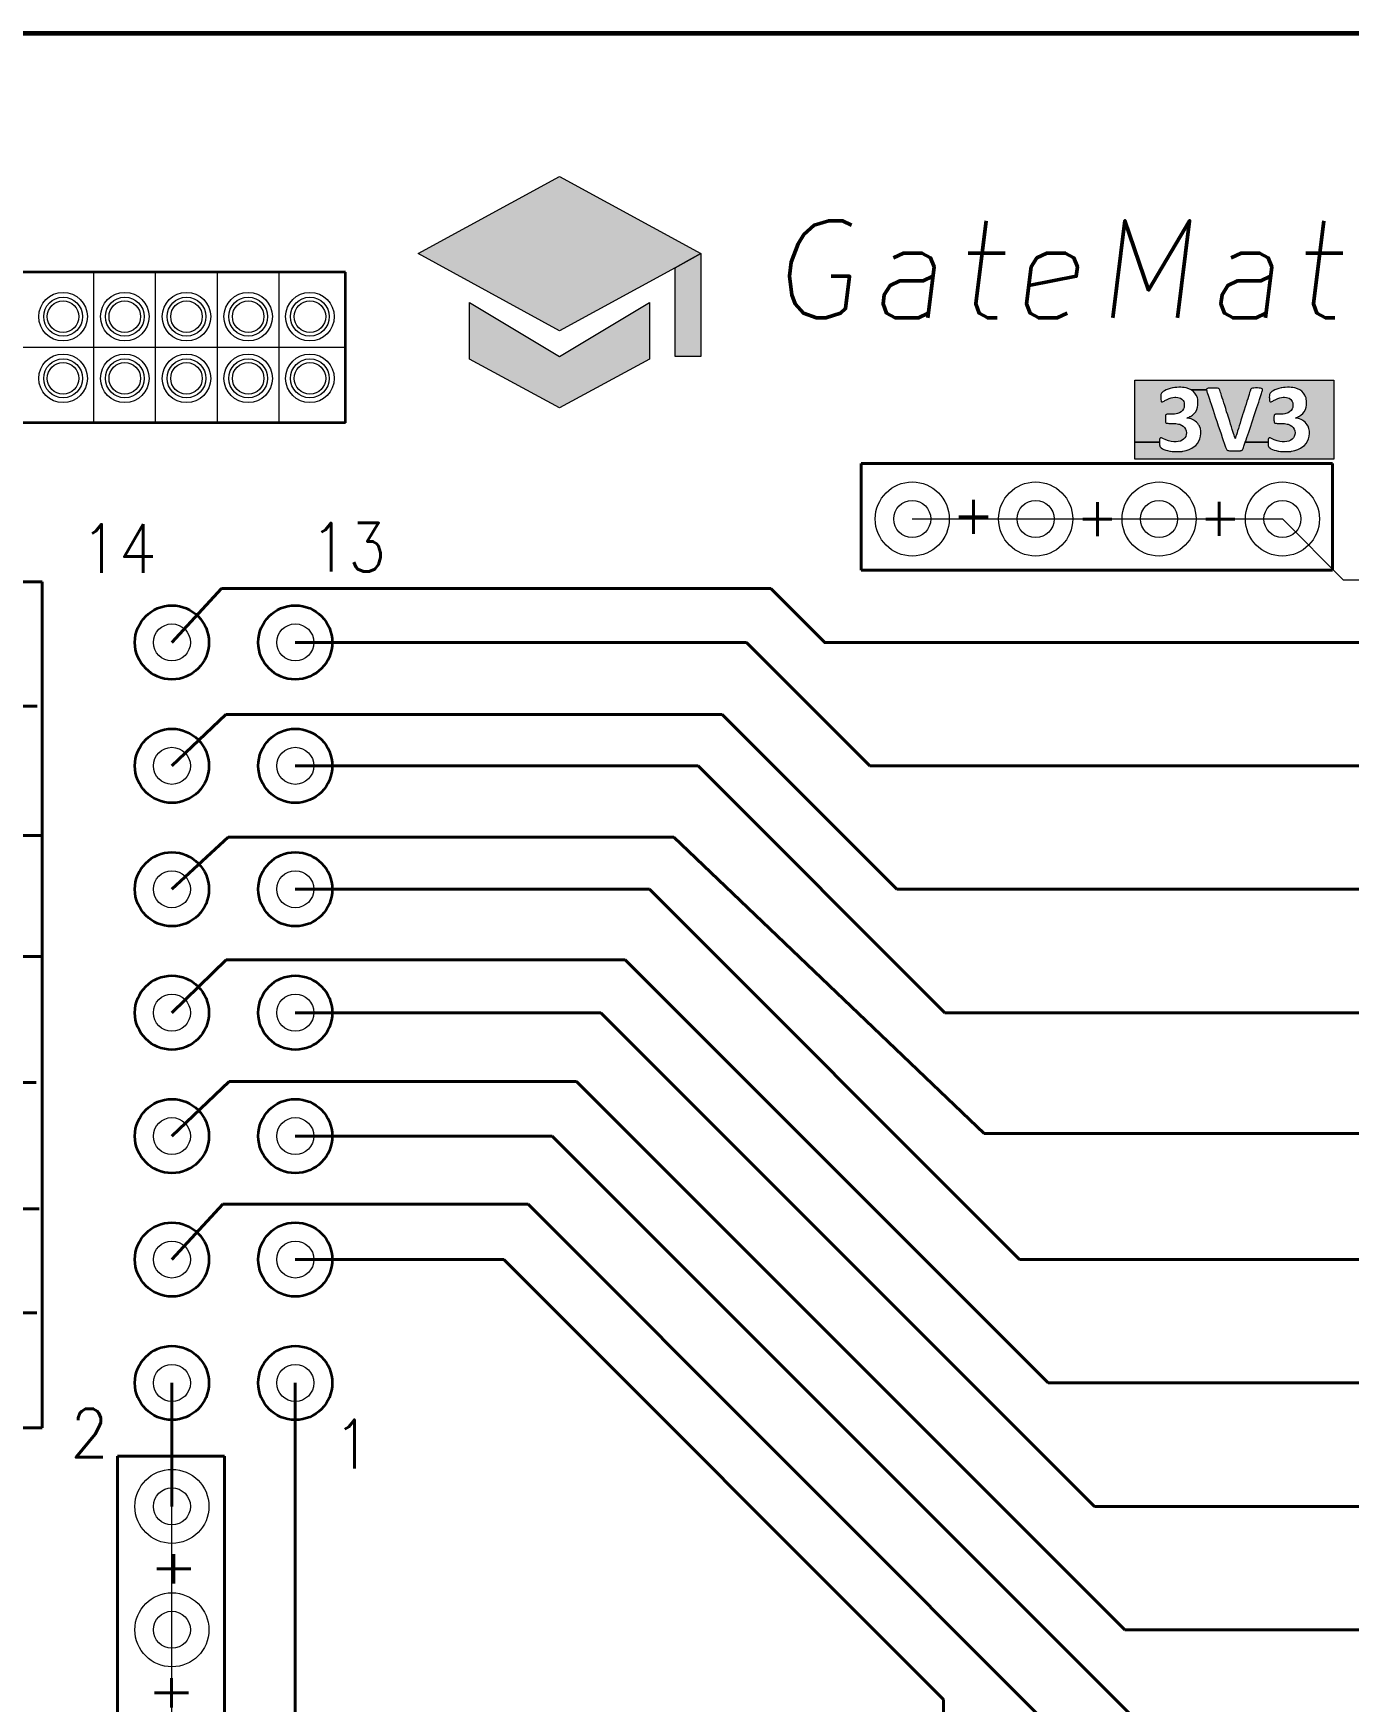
# Model space of a CAD drawing. Header units: millimetres. Extents: x 0 to 100, y -70 to 0.
# Drawn here: x 41.82 to 68.89, y -34.33 to 0 of the extents above; entities that cross this region are included whole.
import ezdxf

# ---------------------------------------------------------------- set-up
doc = ezdxf.new("R2010")
doc.units = ezdxf.units.MM
for name, color, linetype, lineweight, true_color in [('application board F.Cu', 8, 'Continuous', 18, 0x777779), ('application board F.Silkscreen', 18, 'Continuous', 40, 0x000000), ('application board pcb edge', 18, 'Continuous', 60, 0x000000), ('GPIO connector frame', 18, 'Continuous', 35, 0x000000), ('GPIO connector holes', 18, 'Continuous', 5, 0x000000)]:
    doc.layers.add(name, color=color, linetype=linetype, lineweight=lineweight, true_color=true_color)
doc.styles.add('textstyle3', font='')
doc.styles.get('textstyle3').set_extended_font_data('Standard')

msp = doc.modelspace()

# ---------------------------------------------------------------- hatches: boundary and pattern name
at = {"layer": 'application board F.Silkscreen', "lineweight": 0, "transparency": 33554687}
for points in [[(55.560416, -4.533334), (55.295833, -4.677652), (55.03125, -4.82197), (52.65, -6.120834), (49.739583, -4.533334), (52.65, -2.945834)], [(55.560416, -6.65), (55.03125, -6.65), (55.03125, -4.82197), (55.560416, -4.533334)], [(54.502083, -6.702917), (52.65, -7.708334), (50.797917, -6.702917), (50.797917, -5.538751), (52.65, -6.65), (54.502083, -5.538751)], [(68.590373, -7.140269), (68.590373, -8.764467), (64.489628, -8.764467), (64.489628, -8.411689), (64.998669, -8.411689), (64.999066, -8.443929), (65.000464, -8.468418), (65.003179, -8.486852), (65.007524, -8.500926), (65.013814, -8.512335), (65.018442, -8.518358), (65.034771, -8.532691), (65.059161, -8.547192), (65.090229, -8.561321), (65.126593, -8.574537), (65.166869, -8.586297), (65.209675, -8.596061), (65.223595, -8.59866), (65.257852, -8.603229), (65.298435, -8.606279), (65.342452, -8.607784), (65.387014, -8.607719), (65.429229, -8.606058), (65.466207, -8.602775), (65.479299, -8.600936), (65.547921, -8.586223), (65.610594, -8.565188), (65.666846, -8.538048), (65.716204, -8.505018), (65.746012, -8.47889), (65.781717, -8.437732), (65.810436, -8.3918), (65.831945, -8.342318), (65.846018, -8.290507), (65.852431, -8.237591), (65.850958, -8.184794), (65.841375, -8.133337), (65.823456, -8.084443), (65.819917, -8.077173), (65.805699, -8.054453), (65.785532, -8.029434), (65.761715, -8.004472), (65.736547, -7.981922), (65.712328, -7.96414), (65.705691, -7.960144), (65.678855, -7.946883), (65.648114, -7.934725), (65.617267, -7.925002), (65.590112, -7.919049), (65.587637, -7.918698), (65.572048, -7.915752), (65.56548, -7.912401), (65.568083, -7.908892), (65.579751, -7.905523), (65.590859, -7.902091), (65.607484, -7.895535), (65.626707, -7.887038), (65.63454, -7.883326), (65.676812, -7.857716), (65.713539, -7.824846), (65.744072, -7.785565), (65.767764, -7.740719), (65.783964, -7.691156), (65.784953, -7.686849), (65.789119, -7.659896), (65.791224, -7.627824), (65.791357, -7.593315), (65.789611, -7.559053), (65.786078, -7.527723), (65.780848, -7.502006), (65.77838, -7.49411), (65.756497, -7.445065), (65.728296, -7.402701), (65.693567, -7.366859), (65.652102, -7.337379), (65.651316, -7.337001), (65.968564, -7.337001), (65.970754, -7.353198), (65.973905, -7.366455), (65.976272, -7.374246), (65.981474, -7.390454), (65.989325, -7.414517), (65.999638, -7.445878), (66.012229, -7.483975), (66.02691, -7.528249), (66.043496, -7.57814), (66.0618, -7.63309), (66.081637, -7.692537), (66.10282, -7.755922), (66.125163, -7.822686), (66.14848, -7.892269), (66.172585, -7.96411), (66.177197, -7.977846), (66.209843, -8.074909), (66.239736, -8.163478), (66.26686, -8.243504), (66.291198, -8.314938), (66.312731, -8.377731), (66.331444, -8.431833), (66.34732, -8.477195), (66.360341, -8.513768), (66.37049, -8.541504), (66.37775, -8.560352), (66.382104, -8.570265), (66.383057, -8.571746), (66.391712, -8.578292), (66.403774, -8.583455), (66.420219, -8.58735), (66.442022, -8.590093), (66.470156, -8.591797), (66.505597, -8.592578), (66.54932, -8.592551), (66.558941, -8.59246), (66.596195, -8.591957), (66.625225, -8.591272), (66.647277, -8.590317), (66.663597, -8.589007), (66.675432, -8.587257), (66.684028, -8.584979), (66.687609, -8.583567), (66.70082, -8.575713), (66.710864, -8.56636), (66.711964, -8.564797), (66.714594, -8.558536), (66.719981, -8.543927), (66.727908, -8.521614), (66.738161, -8.492241), (66.750523, -8.456452), (66.764779, -8.41489), (66.765871, -8.411689), (67.233718, -8.411689), (67.234114, -8.443929), (67.235512, -8.468418), (67.238227, -8.486852), (67.242572, -8.500926), (67.248862, -8.512335), (67.253491, -8.518358), (67.26982, -8.532691), (67.29421, -8.547192), (67.325278, -8.561321), (67.361641, -8.574537), (67.401917, -8.586297), (67.444723, -8.596061), (67.458643, -8.59866), (67.4929, -8.603229), (67.533483, -8.606279), (67.5775, -8.607784), (67.622062, -8.607719), (67.664277, -8.606058), (67.701255, -8.602775), (67.714348, -8.600936), (67.78297, -8.586223), (67.845643, -8.565188), (67.901895, -8.538048), (67.951253, -8.505018), (67.981061, -8.47889), (68.016765, -8.437732), (68.045485, -8.3918), (68.066993, -8.342318), (68.081067, -8.290507), (68.087479, -8.237591), (68.086006, -8.184794), (68.076423, -8.133337), (68.058504, -8.084443), (68.054966, -8.077173), (68.040748, -8.054453), (68.02058, -8.029434), (67.996763, -8.004472), (67.971596, -7.981922), (67.947376, -7.96414), (67.940739, -7.960144), (67.913903, -7.946883), (67.883163, -7.934725), (67.852316, -7.925002), (67.82516, -7.919049), (67.822686, -7.918698), (67.807096, -7.915752), (67.800529, -7.912401), (67.803132, -7.908892), (67.8148, -7.905523), (67.825908, -7.902091), (67.842533, -7.895535), (67.861756, -7.887038), (67.869588, -7.883326), (67.91186, -7.857716), (67.948587, -7.824846), (67.979121, -7.785565), (68.002812, -7.740719), (68.019012, -7.691156), (68.020002, -7.686849), (68.024168, -7.659896), (68.026272, -7.627824), (68.026406, -7.593315), (68.02466, -7.559053), (68.021126, -7.527723), (68.015897, -7.502006), (68.013429, -7.49411), (67.991545, -7.445065), (67.963344, -7.402701), (67.928616, -7.366859), (67.887151, -7.337379), (67.838739, -7.314102), (67.78317, -7.296868), (67.743538, -7.288901), (67.711357, -7.285226), (67.673046, -7.283402), (67.631434, -7.283349), (67.589352, -7.284986), (67.549627, -7.288233), (67.515089, -7.293009), (67.501261, -7.295803), (67.456745, -7.307632), (67.413607, -7.322034), (67.373498, -7.338281), (67.338074, -7.355648), (67.308986, -7.373407), (67.290208, -7.388529), (67.277881, -7.402156), (67.269173, -7.416766), (67.263622, -7.434181), (67.260769, -7.456221), (67.260154, -7.484708), (67.26066, -7.505454), (67.262558, -7.536512), (67.265957, -7.559103), (67.271189, -7.574157), (67.278583, -7.582605), (67.288472, -7.585378), (67.289058, -7.585384), (67.297122, -7.583149), (67.31126, -7.577088), (67.329378, -7.568165), (67.346641, -7.558883), (67.393542, -7.534098), (67.435302, -7.515295), (67.473651, -7.501937), (67.510319, -7.493488), (67.547035, -7.48941), (67.57229, -7.488854), (67.610781, -7.491092), (67.642451, -7.49747), (67.66929, -7.508652), (67.693286, -7.525305), (67.700577, -7.531794), (67.719981, -7.55291), (67.733248, -7.575182), (67.741225, -7.600845), (67.74476, -7.632136), (67.745127, -7.649414), (67.744889, -7.671984), (67.743768, -7.688188), (67.741154, -7.701127), (67.736436, -7.713902), (67.729563, -7.728481), (67.70768, -7.762453), (67.678558, -7.790405), (67.646177, -7.810277), (67.625056, -7.819284), (67.602232, -7.826109), (67.576115, -7.830986), (67.545115, -7.834148), (67.507643, -7.83583), (67.469562, -7.836271), (67.438989, -7.836344), (67.416401, -7.83661), (67.40031, -7.837242), (67.38923, -7.83841), (67.381674, -7.840288), (67.376156, -7.843047), (67.371188, -7.846859), (67.370121, -7.84777), (67.36477, -7.852656), (67.361049, -7.857694), (67.358609, -7.864645), (67.357103, -7.875273), (67.356182, -7.891341), (67.355498, -7.914609), (67.355297, -7.92284), (67.355135, -7.957363), (67.356688, -7.983503), (67.360187, -8.002228), (67.36586, -8.014507), (67.373937, -8.021309), (67.379015, -8.022973), (67.386925, -8.023761), (67.402709, -8.024652), (67.424775, -8.025579), (67.451529, -8.02648), (67.481376, -8.027287), (67.489422, -8.027473), (67.53353, -8.02888), (67.569908, -8.031127), (67.600279, -8.034511), (67.626367, -8.039325), (67.649898, -8.045864), (67.672594, -8.054422), (67.688124, -8.061399), (67.722197, -8.082483), (67.749863, -8.109891), (67.770561, -8.142497), (67.783731, -8.179176), (67.788813, -8.218803), (67.78574, -8.257599), (67.774786, -8.294541), (67.756453, -8.32632), (67.731364, -8.352842), (67.700141, -8.37401), (67.663408, -8.389729), (67.621785, -8.399903), (67.575897, -8.404436), (67.526364, -8.403234), (67.473811, -8.396201), (67.418859, -8.383241), (67.36213, -8.364258), (67.304248, -8.339158), (67.292425, -8.333313), (67.275748, -8.325939), (67.262193, -8.321882), (67.255231, -8.321654), (67.246686, -8.327481), (67.240475, -8.339335), (67.236388, -8.358092), (67.234217, -8.384627), (67.233718, -8.411689), (66.765871, -8.411689), (66.780713, -8.368201), (66.79811, -8.317027), (66.816752, -8.262013), (66.836426, -8.203803), (66.856915, -8.14304), (66.878004, -8.08037), (66.899476, -8.016435), (66.921116, -7.951879), (66.942709, -7.887348), (66.964038, -7.823484), (66.984888, -7.760931), (67.005044, -7.700334), (67.024288, -7.642337), (67.042407, -7.587583), (67.059184, -7.536717), (67.074403, -7.490383), (67.08785, -7.449224), (67.099307, -7.413884), (67.108559, -7.385008), (67.115391, -7.363239), (67.119586, -7.349222), (67.120919, -7.343885), (67.121707, -7.329142), (67.119046, -7.319857), (67.114041, -7.314063), (67.100779, -7.307014), (67.07918, -7.301788), (67.050226, -7.298501), (67.014896, -7.297266), (66.977218, -7.298058), (66.942165, -7.300336), (66.915574, -7.303827), (66.896488, -7.308776), (66.88395, -7.315423), (66.877317, -7.323359), (66.875351, -7.32896), (66.870766, -7.343017), (66.863747, -7.36494), (66.854478, -7.39414), (66.843145, -7.430028), (66.829934, -7.472013), (66.815029, -7.519506), (66.798615, -7.571918), (66.780878, -7.628659), (66.762004, -7.68914), (66.742176, -7.75277), (66.721581, -7.81896), (66.717646, -7.831618), (66.696961, -7.898106), (66.677027, -7.962064), (66.658028, -8.02291), (66.640146, -8.080063), (66.623566, -8.132941), (66.608469, -8.180962), (66.59504, -8.223545), (66.583461, -8.260107), (66.573916, -8.290068), (66.566588, -8.312844), (66.56166, -8.327856), (66.559315, -8.334519), (66.559172, -8.3348), (66.557354, -8.33087), (66.552897, -8.318479), (66.545987, -8.298203), (66.536811, -8.270621), (66.525557, -8.236309), (66.512411, -8.195845), (66.49756, -8.149806), (66.48119, -8.09877), (66.463489, -8.043313), (66.444644, -7.984014), (66.42484, -7.92145), (66.404266, -7.856198), (66.402883, -7.851802), (66.382077, -7.785712), (66.361933, -7.721801), (66.34265, -7.660694), (66.324425, -7.603015), (66.307456, -7.549387), (66.291941, -7.500435), (66.278078, -7.456781), (66.266065, -7.419051), (66.2561, -7.387868), (66.24838, -7.363856), (66.243105, -7.347638), (66.240485, -7.339879), (66.235454, -7.327531), (66.229736, -7.317967), (66.222127, -7.310835), (66.211419, -7.30578), (66.196408, -7.302448), (66.175885, -7.300485), (66.148647, -7.299538), (66.113485, -7.299253), (66.101988, -7.299243), (66.061188, -7.299579), (66.029016, -7.300876), (66.004643, -7.303569), (65.987239, -7.308094), (65.975977, -7.314884), (65.970028, -7.324375), (65.968564, -7.337001), (65.651316, -7.337001), (65.60369, -7.314102), (65.548122, -7.296868), (65.50849, -7.288901), (65.476308, -7.285226), (65.437997, -7.283402), (65.396386, -7.283349), (65.354304, -7.284986), (65.314579, -7.288233), (65.28004, -7.293009), (65.266212, -7.295803), (65.221697, -7.307632), (65.178558, -7.322034), (65.13845, -7.338281), (65.103025, -7.355648), (65.073938, -7.373407), (65.05516, -7.388529), (65.042833, -7.402156), (65.034124, -7.416766), (65.028573, -7.434181), (65.025721, -7.456221), (65.025105, -7.484708), (65.025612, -7.505454), (65.027509, -7.536512), (65.030908, -7.559103), (65.03614, -7.574157), (65.043535, -7.582605), (65.053423, -7.585378), (65.05401, -7.585384), (65.062073, -7.583149), (65.076212, -7.577088), (65.09433, -7.568165), (65.111592, -7.558883), (65.158493, -7.534098), (65.200254, -7.515295), (65.238603, -7.501937), (65.275271, -7.493488), (65.311986, -7.48941), (65.337241, -7.488854), (65.375733, -7.491092), (65.407403, -7.49747), (65.434241, -7.508652), (65.458237, -7.525305), (65.465529, -7.531794), (65.484932, -7.55291), (65.498199, -7.575182), (65.506176, -7.600845), (65.509711, -7.632136), (65.510079, -7.649414), (65.509841, -7.671984), (65.50872, -7.688188), (65.506106, -7.701127), (65.501388, -7.713902), (65.494515, -7.728481), (65.472632, -7.762453), (65.443509, -7.790405), (65.411129, -7.810277), (65.390008, -7.819284), (65.367184, -7.826109), (65.341067, -7.830986), (65.310067, -7.834148), (65.272594, -7.83583), (65.234513, -7.836271), (65.203941, -7.836344), (65.181353, -7.83661), (65.165262, -7.837242), (65.154182, -7.83841), (65.146626, -7.840288), (65.141107, -7.843047), (65.13614, -7.846859), (65.135072, -7.84777), (65.129722, -7.852656), (65.126, -7.857694), (65.123561, -7.864645), (65.122054, -7.875273), (65.121133, -7.891341), (65.120449, -7.914609), (65.120249, -7.92284), (65.120087, -7.957363), (65.12164, -7.983503), (65.125138, -8.002228), (65.130811, -8.014507), (65.138888, -8.021309), (65.143967, -8.022973), (65.151876, -8.023761), (65.167661, -8.024652), (65.189727, -8.025579), (65.21648, -8.02648), (65.246328, -8.027287), (65.254374, -8.027473), (65.298482, -8.02888), (65.334859, -8.031127), (65.36523, -8.034511), (65.391319, -8.039325), (65.414849, -8.045864), (65.437546, -8.054422), (65.453075, -8.061399), (65.487149, -8.082483), (65.514815, -8.109891), (65.535512, -8.142497), (65.548682, -8.179176), (65.553765, -8.218803), (65.550691, -8.257599), (65.539737, -8.294541), (65.521404, -8.32632), (65.496315, -8.352842), (65.465093, -8.37401), (65.428359, -8.389729), (65.386737, -8.399903), (65.340848, -8.404436), (65.291316, -8.403234), (65.238762, -8.396201), (65.18381, -8.383241), (65.127082, -8.364258), (65.0692, -8.339158), (65.057376, -8.333313), (65.0407, -8.325939), (65.027144, -8.321882), (65.020182, -8.321654), (65.011638, -8.327481), (65.005427, -8.339335), (65.00134, -8.358092), (64.999168, -8.384627), (64.998669, -8.411689), (64.489628, -8.411689), (64.489628, -7.140269)]]:
    msp.add_hatch(color=256, dxfattribs=at).paths.add_polyline_path(points, flags=0)

# ---------------------------------------------------------------- linework, layer by layer
at = {"layer": 'application board F.Cu', "flags": 128}
for points in [[(59.91, -9.994), (67.53, -9.994)], [(68.786, -11.25), (67.53, -9.994)], [(92.89, -11.25), (68.786, -11.25)], [(44.67, -37.934), (44.67, -30.314)]]:
    msp.add_lwpolyline(points, dxfattribs=at)
at = {"layer": 'application board F.Cu'}
for centre, radius in [((42.43, -5.83), 0.5), ((43.7, -5.83), 0.5), ((44.97, -5.83), 0.5), ((46.24, -5.83), 0.5), ((47.51, -5.83), 0.5), ((42.43, -5.83), 0.325), ((43.7, -5.83), 0.325), ((44.97, -5.83), 0.325), ((46.24, -5.83), 0.325), ((47.51, -5.83), 0.325), ((42.43, -7.1), 0.5), ((42.43, -7.1), 0.325), ((43.7, -7.1), 0.5), ((43.7, -7.1), 0.325), ((44.97, -7.1), 0.5), ((44.97, -7.1), 0.325), ((46.24, -7.1), 0.5), ((46.24, -7.1), 0.325), ((47.51, -7.1), 0.5), ((47.51, -7.1), 0.325), ((59.91, -9.994), 0.762), ((62.45, -9.994), 0.762), ((64.99, -9.994), 0.762), ((67.53, -9.994), 0.762), ((59.91, -9.994), 0.381), ((62.45, -9.994), 0.381), ((64.99, -9.994), 0.381), ((67.53, -9.994), 0.381), ((44.67, -30.314), 0.762), ((44.67, -30.314), 0.381), ((44.67, -32.854), 0.762), ((44.67, -32.854), 0.381)]:
    msp.add_circle(centre, radius, dxfattribs=at)
at = {"layer": 'application board F.Cu', "color": 18, "lineweight": 35, "true_color": 0x000000}
for centre in [(44.67, -12.534), (47.21, -12.534), (44.67, -15.074), (47.21, -15.074), (44.67, -17.614), (47.21, -17.614), (44.67, -20.154), (47.21, -20.154), (44.67, -22.694), (47.21, -22.694), (44.67, -25.234), (47.21, -25.234), (44.67, -27.774), (47.21, -27.774)]:
    msp.add_circle(centre, 0.762, dxfattribs=at)
at = {"layer": 'application board F.Cu', "color": 18, "true_color": 0x000000}
for centre in [(44.67, -12.534), (47.21, -12.534), (44.67, -15.074), (47.21, -15.074), (44.67, -17.614), (47.21, -17.614), (44.67, -20.154), (47.21, -20.154), (44.67, -22.694), (47.21, -22.694), (44.67, -25.234), (47.21, -25.234), (44.67, -27.774), (47.21, -27.774)]:
    msp.add_circle(centre, 0.381, dxfattribs=at)
at = {"layer": 'application board F.Silkscreen'}
for p, q in [((35.45, -11.29), (42, -11.29)), ((42, -11.29), (42, -28.7)), ((44.67, -12.534), (45.690847, -11.427023)), ((45.690847, -11.427023), (57, -11.427023)), ((57, -11.427023), (58.106977, -12.534)), ((47.21, -12.534), (56.5, -12.534)), ((56.5, -12.534), (59.04, -15.074)), ((90.39, -12.534), (58.1, -12.534)), ((35.447598, -13.846052), (41.897598, -13.846052)), ((44.67, -15.074), (45.78278, -14.020763)), ((45.78278, -14.020763), (56, -14.020763)), ((56, -14.020763), (59.593237, -17.614)), ((47.21, -15.074), (55.5, -15.074)), ((55.5, -15.074), (60.58, -20.154)), ((90.39, -15.074), (59.04, -15.074)), ((35.56, -16.51), (42.0116, -16.51)), ((90.39, -17.614), (59.593237, -17.614)), ((35.523574, -18.998967), (41.975174, -18.998967)), ((90.39, -20.154), (60.58, -20.154)), ((35.56, -21.59), (41.877326, -21.59)), ((44.67, -22.694), (45.84579, -21.566988)), ((45.84579, -21.566988), (53, -21.566988)), ((53, -21.566988), (64.286661, -32.853743)), ((47.21, -22.694), (52.5, -22.694)), ((52.5, -22.694), (65.2, -35.394)), ((35.4838, -24.1935), (41.9354, -24.1935)), ((44.67, -25.234), (45.716671, -24.097719)), ((45.716671, -24.097719), (52, -24.097719)), ((52, -24.097719), (65.836281, -37.934)), ((47.21, -25.234), (51.500112, -25.234)), ((51.500112, -25.234), (60.55, -34.287124)), ((35.434796, -26.328546), (41.886396, -26.328546)), ((44.67, -27.774), (44.67, -30.314)), ((47.21, -27.774), (47.21, -50.604279)), ((42, -28.7), (35.45, -28.7)), ((90.39, -32.854), (64.286661, -32.854)), ((60.550359, -34.287), (60.550359, -42.577608))]:
    msp.add_line(p, q, dxfattribs=at)
at = {"layer": 'application board F.Silkscreen', "color": 5}
for p, q in [((44.67, -17.614), (45.826071, -16.541857)), ((45.826071, -16.541857), (55, -16.541857)), ((55, -16.541857), (61.39, -22.64)), ((47.21, -17.614), (54.5, -17.614)), ((54.5, -17.614), (62.12, -25.234)), ((44.67, -20.154), (45.78643, -19.06496)), ((45.78643, -19.06496), (54, -19.06496)), ((54, -19.06496), (62.707781, -27.772741)), ((47.21, -20.154), (53.5, -20.154)), ((53.5, -20.154), (63.662002, -30.316002)), ((90.39, -22.64), (61.39, -22.64)), ((90.39, -25.234), (62.12, -25.234)), ((90.39, -27.774), (62.706522, -27.774)), ((90.39, -30.314), (63.66, -30.314))]:
    msp.add_line(p, q, dxfattribs=at)
at = {"layer": 'application board F.Silkscreen', "lineweight": 0, "flags": 128}
for points in [[(55.560416, -4.533334), (55.295833, -4.677652), (55.03125, -4.82197), (52.65, -6.120834), (49.739583, -4.533334), (52.65, -2.945834), (55.560416, -4.533334)], [(55.560416, -6.65), (55.03125, -6.65), (55.03125, -4.82197), (55.560416, -4.533334), (55.560416, -6.65)], [(54.502083, -6.702917), (52.65, -7.708334), (50.797917, -6.702917), (50.797917, -5.538751), (52.65, -6.65), (54.502083, -5.538751), (54.502083, -6.702917)], [(68.590373, -7.140269), (68.590373, -8.764467), (64.489628, -8.764467), (64.489628, -8.411689), (64.998669, -8.411689), (64.999066, -8.443929), (65.000464, -8.468418), (65.003179, -8.486852), (65.007524, -8.500926), (65.013814, -8.512335), (65.018442, -8.518358), (65.034771, -8.532691), (65.059161, -8.547192), (65.090229, -8.561321), (65.126593, -8.574537), (65.166869, -8.586297), (65.209675, -8.596061), (65.223595, -8.59866), (65.257852, -8.603229), (65.298435, -8.606279), (65.342452, -8.607784), (65.387014, -8.607719), (65.429229, -8.606058), (65.466207, -8.602775), (65.479299, -8.600936), (65.547921, -8.586223), (65.610594, -8.565188), (65.666846, -8.538048), (65.716204, -8.505018), (65.746012, -8.47889), (65.781717, -8.437732), (65.810436, -8.3918), (65.831945, -8.342318), (65.846018, -8.290507), (65.852431, -8.237591), (65.850958, -8.184794), (65.841375, -8.133337), (65.823456, -8.084443), (65.819917, -8.077173), (65.805699, -8.054453), (65.785532, -8.029434), (65.761715, -8.004472), (65.736547, -7.981922), (65.712328, -7.96414), (65.705691, -7.960144), (65.678855, -7.946883), (65.648114, -7.934725), (65.617267, -7.925002), (65.590112, -7.919049), (65.587637, -7.918698), (65.572048, -7.915752), (65.56548, -7.912401), (65.568083, -7.908892), (65.579751, -7.905523), (65.590859, -7.902091), (65.607484, -7.895535), (65.626707, -7.887038), (65.63454, -7.883326), (65.676812, -7.857716), (65.713539, -7.824846), (65.744072, -7.785565), (65.767764, -7.740719), (65.783964, -7.691156), (65.784953, -7.686849), (65.789119, -7.659896), (65.791224, -7.627824), (65.791357, -7.593315), (65.789611, -7.559053), (65.786078, -7.527723), (65.780848, -7.502006), (65.77838, -7.49411), (65.756497, -7.445065), (65.728296, -7.402701), (65.693567, -7.366859), (65.652102, -7.337379), (65.651316, -7.337001), (65.968564, -7.337001), (65.970754, -7.353198), (65.973905, -7.366455), (65.976272, -7.374246), (65.981474, -7.390454), (65.989325, -7.414517), (65.999638, -7.445878), (66.012229, -7.483975), (66.02691, -7.528249), (66.043496, -7.57814), (66.0618, -7.63309), (66.081637, -7.692537), (66.10282, -7.755922), (66.125163, -7.822686), (66.14848, -7.892269), (66.172585, -7.96411), (66.177197, -7.977846), (66.209843, -8.074909), (66.239736, -8.163478), (66.26686, -8.243504), (66.291198, -8.314938), (66.312731, -8.377731), (66.331444, -8.431833), (66.34732, -8.477195), (66.360341, -8.513768), (66.37049, -8.541504), (66.37775, -8.560352), (66.382104, -8.570265), (66.383057, -8.571746), (66.391712, -8.578292), (66.403774, -8.583455), (66.420219, -8.58735), (66.442022, -8.590093), (66.470156, -8.591797), (66.505597, -8.592578), (66.54932, -8.592551), (66.558941, -8.59246), (66.596195, -8.591957), (66.625225, -8.591272), (66.647277, -8.590317), (66.663597, -8.589007), (66.675432, -8.587257), (66.684028, -8.584979), (66.687609, -8.583567), (66.70082, -8.575713), (66.710864, -8.56636), (66.711964, -8.564797), (66.714594, -8.558536), (66.719981, -8.543927), (66.727908, -8.521614), (66.738161, -8.492241), (66.750523, -8.456452), (66.764779, -8.41489), (66.765871, -8.411689), (67.233718, -8.411689), (67.234114, -8.443929), (67.235512, -8.468418), (67.238227, -8.486852), (67.242572, -8.500926), (67.248862, -8.512335), (67.253491, -8.518358), (67.26982, -8.532691), (67.29421, -8.547192), (67.325278, -8.561321), (67.361641, -8.574537), (67.401917, -8.586297), (67.444723, -8.596061), (67.458643, -8.59866), (67.4929, -8.603229), (67.533483, -8.606279), (67.5775, -8.607784), (67.622062, -8.607719), (67.664277, -8.606058), (67.701255, -8.602775), (67.714348, -8.600936), (67.78297, -8.586223), (67.845643, -8.565188), (67.901895, -8.538048), (67.951253, -8.505018), (67.981061, -8.47889), (68.016765, -8.437732), (68.045485, -8.3918), (68.066993, -8.342318), (68.081067, -8.290507), (68.087479, -8.237591), (68.086006, -8.184794), (68.076423, -8.133337), (68.058504, -8.084443), (68.054966, -8.077173), (68.040748, -8.054453), (68.02058, -8.029434), (67.996763, -8.004472), (67.971596, -7.981922), (67.947376, -7.96414), (67.940739, -7.960144), (67.913903, -7.946883), (67.883163, -7.934725), (67.852316, -7.925002), (67.82516, -7.919049), (67.822686, -7.918698), (67.807096, -7.915752), (67.800529, -7.912401), (67.803132, -7.908892), (67.8148, -7.905523), (67.825908, -7.902091), (67.842533, -7.895535), (67.861756, -7.887038), (67.869588, -7.883326), (67.91186, -7.857716), (67.948587, -7.824846), (67.979121, -7.785565), (68.002812, -7.740719), (68.019012, -7.691156), (68.020002, -7.686849), (68.024168, -7.659896), (68.026272, -7.627824), (68.026406, -7.593315), (68.02466, -7.559053), (68.021126, -7.527723), (68.015897, -7.502006), (68.013429, -7.49411), (67.991545, -7.445065), (67.963344, -7.402701), (67.928616, -7.366859), (67.887151, -7.337379), (67.838739, -7.314102), (67.78317, -7.296868), (67.743538, -7.288901), (67.711357, -7.285226), (67.673046, -7.283402), (67.631434, -7.283349), (67.589352, -7.284986), (67.549627, -7.288233), (67.515089, -7.293009), (67.501261, -7.295803), (67.456745, -7.307632), (67.413607, -7.322034), (67.373498, -7.338281), (67.338074, -7.355648), (67.308986, -7.373407), (67.290208, -7.388529), (67.277881, -7.402156), (67.269173, -7.416766), (67.263622, -7.434181), (67.260769, -7.456221), (67.260154, -7.484708), (67.26066, -7.505454), (67.262558, -7.536512), (67.265957, -7.559103), (67.271189, -7.574157), (67.278583, -7.582605), (67.288472, -7.585378), (67.289058, -7.585384), (67.297122, -7.583149), (67.31126, -7.577088), (67.329378, -7.568165), (67.346641, -7.558883), (67.393542, -7.534098), (67.435302, -7.515295), (67.473651, -7.501937), (67.510319, -7.493488), (67.547035, -7.48941), (67.57229, -7.488854), (67.610781, -7.491092), (67.642451, -7.49747), (67.66929, -7.508652), (67.693286, -7.525305), (67.700577, -7.531794), (67.719981, -7.55291), (67.733248, -7.575182), (67.741225, -7.600845), (67.74476, -7.632136), (67.745127, -7.649414), (67.744889, -7.671984), (67.743768, -7.688188), (67.741154, -7.701127), (67.736436, -7.713902), (67.729563, -7.728481), (67.70768, -7.762453), (67.678558, -7.790405), (67.646177, -7.810277), (67.625056, -7.819284), (67.602232, -7.826109), (67.576115, -7.830986), (67.545115, -7.834148), (67.507643, -7.83583), (67.469562, -7.836271), (67.438989, -7.836344), (67.416401, -7.83661), (67.40031, -7.837242), (67.38923, -7.83841), (67.381674, -7.840288), (67.376156, -7.843047), (67.371188, -7.846859), (67.370121, -7.84777), (67.36477, -7.852656), (67.361049, -7.857694), (67.358609, -7.864645), (67.357103, -7.875273), (67.356182, -7.891341), (67.355498, -7.914609), (67.355297, -7.92284), (67.355135, -7.957363), (67.356688, -7.983503), (67.360187, -8.002228), (67.36586, -8.014507), (67.373937, -8.021309), (67.379015, -8.022973), (67.386925, -8.023761), (67.402709, -8.024652), (67.424775, -8.025579), (67.451529, -8.02648), (67.481376, -8.027287), (67.489422, -8.027473), (67.53353, -8.02888), (67.569908, -8.031127), (67.600279, -8.034511), (67.626367, -8.039325), (67.649898, -8.045864), (67.672594, -8.054422), (67.688124, -8.061399), (67.722197, -8.082483), (67.749863, -8.109891), (67.770561, -8.142497), (67.783731, -8.179176), (67.788813, -8.218803), (67.78574, -8.257599), (67.774786, -8.294541), (67.756453, -8.32632), (67.731364, -8.352842), (67.700141, -8.37401), (67.663408, -8.389729), (67.621785, -8.399903), (67.575897, -8.404436), (67.526364, -8.403234), (67.473811, -8.396201), (67.418859, -8.383241), (67.36213, -8.364258), (67.304248, -8.339158), (67.292425, -8.333313), (67.275748, -8.325939), (67.262193, -8.321882), (67.255231, -8.321654), (67.246686, -8.327481), (67.240475, -8.339335), (67.236388, -8.358092), (67.234217, -8.384627), (67.233718, -8.411689), (66.765871, -8.411689), (66.780713, -8.368201), (66.79811, -8.317027), (66.816752, -8.262013), (66.836426, -8.203803), (66.856915, -8.14304), (66.878004, -8.08037), (66.899476, -8.016435), (66.921116, -7.951879), (66.942709, -7.887348), (66.964038, -7.823484), (66.984888, -7.760931), (67.005044, -7.700334), (67.024288, -7.642337), (67.042407, -7.587583), (67.059184, -7.536717), (67.074403, -7.490383), (67.08785, -7.449224), (67.099307, -7.413884), (67.108559, -7.385008), (67.115391, -7.363239), (67.119586, -7.349222), (67.120919, -7.343885), (67.121707, -7.329142), (67.119046, -7.319857), (67.114041, -7.314063), (67.100779, -7.307014), (67.07918, -7.301788), (67.050226, -7.298501), (67.014896, -7.297266), (66.977218, -7.298058), (66.942165, -7.300336), (66.915574, -7.303827), (66.896488, -7.308776), (66.88395, -7.315423), (66.877317, -7.323359), (66.875351, -7.32896), (66.870766, -7.343017), (66.863747, -7.36494), (66.854478, -7.39414), (66.843145, -7.430028), (66.829934, -7.472013), (66.815029, -7.519506), (66.798615, -7.571918), (66.780878, -7.628659), (66.762004, -7.68914), (66.742176, -7.75277), (66.721581, -7.81896), (66.717646, -7.831618), (66.696961, -7.898106), (66.677027, -7.962064), (66.658028, -8.02291), (66.640146, -8.080063), (66.623566, -8.132941), (66.608469, -8.180962), (66.59504, -8.223545), (66.583461, -8.260107), (66.573916, -8.290068), (66.566588, -8.312844), (66.56166, -8.327856), (66.559315, -8.334519), (66.559172, -8.3348), (66.557354, -8.33087), (66.552897, -8.318479), (66.545987, -8.298203), (66.536811, -8.270621), (66.525557, -8.236309), (66.512411, -8.195845), (66.49756, -8.149806), (66.48119, -8.09877), (66.463489, -8.043313), (66.444644, -7.984014), (66.42484, -7.92145), (66.404266, -7.856198), (66.402883, -7.851802), (66.382077, -7.785712), (66.361933, -7.721801), (66.34265, -7.660694), (66.324425, -7.603015), (66.307456, -7.549387), (66.291941, -7.500435), (66.278078, -7.456781), (66.266065, -7.419051), (66.2561, -7.387868), (66.24838, -7.363856), (66.243105, -7.347638), (66.240485, -7.339879), (66.235454, -7.327531), (66.229736, -7.317967), (66.222127, -7.310835), (66.211419, -7.30578), (66.196408, -7.302448), (66.175885, -7.300485), (66.148647, -7.299538), (66.113485, -7.299253), (66.101988, -7.299243), (66.061188, -7.299579), (66.029016, -7.300876), (66.004643, -7.303569), (65.987239, -7.308094), (65.975977, -7.314884), (65.970028, -7.324375), (65.968564, -7.337001), (65.651316, -7.337001), (65.60369, -7.314102), (65.548122, -7.296868), (65.50849, -7.288901), (65.476308, -7.285226), (65.437997, -7.283402), (65.396386, -7.283349), (65.354304, -7.284986), (65.314579, -7.288233), (65.28004, -7.293009), (65.266212, -7.295803), (65.221697, -7.307632), (65.178558, -7.322034), (65.13845, -7.338281), (65.103025, -7.355648), (65.073938, -7.373407), (65.05516, -7.388529), (65.042833, -7.402156), (65.034124, -7.416766), (65.028573, -7.434181), (65.025721, -7.456221), (65.025105, -7.484708), (65.025612, -7.505454), (65.027509, -7.536512), (65.030908, -7.559103), (65.03614, -7.574157), (65.043535, -7.582605), (65.053423, -7.585378), (65.05401, -7.585384), (65.062073, -7.583149), (65.076212, -7.577088), (65.09433, -7.568165), (65.111592, -7.558883), (65.158493, -7.534098), (65.200254, -7.515295), (65.238603, -7.501937), (65.275271, -7.493488), (65.311986, -7.48941), (65.337241, -7.488854), (65.375733, -7.491092), (65.407403, -7.49747), (65.434241, -7.508652), (65.458237, -7.525305), (65.465529, -7.531794), (65.484932, -7.55291), (65.498199, -7.575182), (65.506176, -7.600845), (65.509711, -7.632136), (65.510079, -7.649414), (65.509841, -7.671984), (65.50872, -7.688188), (65.506106, -7.701127), (65.501388, -7.713902), (65.494515, -7.728481), (65.472632, -7.762453), (65.443509, -7.790405), (65.411129, -7.810277), (65.390008, -7.819284), (65.367184, -7.826109), (65.341067, -7.830986), (65.310067, -7.834148), (65.272594, -7.83583), (65.234513, -7.836271), (65.203941, -7.836344), (65.181353, -7.83661), (65.165262, -7.837242), (65.154182, -7.83841), (65.146626, -7.840288), (65.141107, -7.843047), (65.13614, -7.846859), (65.135072, -7.84777), (65.129722, -7.852656), (65.126, -7.857694), (65.123561, -7.864645), (65.122054, -7.875273), (65.121133, -7.891341), (65.120449, -7.914609), (65.120249, -7.92284), (65.120087, -7.957363), (65.12164, -7.983503), (65.125138, -8.002228), (65.130811, -8.014507), (65.138888, -8.021309), (65.143967, -8.022973), (65.151876, -8.023761), (65.167661, -8.024652), (65.189727, -8.025579), (65.21648, -8.02648), (65.246328, -8.027287), (65.254374, -8.027473), (65.298482, -8.02888), (65.334859, -8.031127), (65.36523, -8.034511), (65.391319, -8.039325), (65.414849, -8.045864), (65.437546, -8.054422), (65.453075, -8.061399), (65.487149, -8.082483), (65.514815, -8.109891), (65.535512, -8.142497), (65.548682, -8.179176), (65.553765, -8.218803), (65.550691, -8.257599), (65.539737, -8.294541), (65.521404, -8.32632), (65.496315, -8.352842), (65.465093, -8.37401), (65.428359, -8.389729), (65.386737, -8.399903), (65.340848, -8.404436), (65.291316, -8.403234), (65.238762, -8.396201), (65.18381, -8.383241), (65.127082, -8.364258), (65.0692, -8.339158), (65.057376, -8.333313), (65.0407, -8.325939), (65.027144, -8.321882), (65.020182, -8.321654), (65.011638, -8.327481), (65.005427, -8.339335), (65.00134, -8.358092), (64.999168, -8.384627), (64.998669, -8.411689), (64.489628, -8.411689), (64.489628, -7.140269), (68.590373, -7.140269)]]:
    msp.add_lwpolyline(points, dxfattribs=at)
at = {"layer": 'application board F.Silkscreen', "lineweight": 50, "flags": 128}
for points in [[(58.655892, -3.95), (58.477321, -3.854761), (58.191607, -3.854761), (57.893988, -3.95), (57.679702, -4.140476), (57.560654, -4.330952), (57.417797, -4.711904), (57.382083, -4.997619), (57.429702, -5.378571), (57.50113, -5.569047), (57.667797, -5.759523), (57.941607, -5.854761), (58.132083, -5.854761), (58.429702, -5.759523), (58.536845, -5.664285), (58.620178, -4.997619), (58.239226, -4.997619)], [(61.429702, -3.854761), (61.215416, -5.569047), (61.286845, -5.759523), (61.465416, -5.854761), (61.655892, -5.854761)], [(64.036845, -5.854761), (64.286845, -3.854761), (64.77494, -5.283333), (65.620178, -3.854761), (65.370178, -5.854761)], [(68.382083, -3.854761), (68.167797, -5.569047), (68.239226, -5.759523), (68.417797, -5.854761), (68.608273, -5.854761)], [(60.227321, -5.854761), (60.358273, -4.807142), (60.286845, -4.616666), (60.108273, -4.521428), (59.727321, -4.521428), (59.52494, -4.616666)], [(61.060654, -4.521428), (61.822559, -4.521428)], [(63.096369, -5.759523), (62.893988, -5.854761), (62.513035, -5.854761), (62.334464, -5.759523), (62.263035, -5.569047), (62.358273, -4.807142), (62.477321, -4.616666), (62.679702, -4.521428), (63.060654, -4.521428), (63.239226, -4.616666), (63.310654, -4.807142), (63.286845, -4.997619), (62.310654, -5.188095)], [(67.179702, -5.854761), (67.310654, -4.807142), (67.239226, -4.616666), (67.060654, -4.521428), (66.679702, -4.521428), (66.477321, -4.616666)], [(68.013035, -4.521428), (68.77494, -4.521428)], [(60.239226, -5.759523), (60.036845, -5.854761), (59.560654, -5.854761), (59.382083, -5.759523), (59.310654, -5.569047), (59.334464, -5.378571), (59.453511, -5.188095), (59.655892, -5.092857), (60.132083, -5.092857), (60.334464, -4.997619)], [(67.191607, -5.759523), (66.989226, -5.854761), (66.513035, -5.854761), (66.334464, -5.759523), (66.263035, -5.569047), (66.286845, -5.378571), (66.405892, -5.188095), (66.608273, -5.092857), (67.084464, -5.092857), (67.286845, -4.997619)]]:
    msp.add_lwpolyline(points, dxfattribs=at)
at = {"layer": 'application board F.Silkscreen', "flags": 128}
for points in [[(58.86, -11.05), (58.86, -8.85)], [(58.86, -8.85), (68.56, -8.85)], [(68.56, -8.85), (68.56, -11.05)], [(61.17, -10.3), (61.17, -9.6)], [(61.47, -9.95), (60.87, -9.95)], [(63.72, -10.35), (63.72, -9.65)], [(66.23, -10.34), (66.23, -9.64)], [(64.02, -10), (63.42, -10)], [(66.55, -10), (65.95, -10)], [(68.56, -11.05), (58.86, -11.05)], [(45.75, -29.28), (43.55, -29.28)], [(43.55, -29.28), (43.55, -38.98)], [(45.75, -38.98), (45.75, -29.28)], [(44.71, -31.9), (44.71, -31.3)], [(44.36, -31.6), (45.06, -31.6)], [(44.66, -34.45), (44.66, -33.85)], [(44.31, -34.15), (45.01, -34.15)]]:
    msp.add_lwpolyline(points, dxfattribs=at)
at = {"layer": 'application board pcb edge', "color": 18, "true_color": 0x000000, "flags": 128}
for points in [[(50, 0), (3, 0)], [(97, 0), (50, 0)]]:
    msp.add_lwpolyline(points, dxfattribs=at)
at = {"layer": 'GPIO connector frame'}
for p, q in [((48.24, -4.915), (18.84, -4.915)), ((48.24, -6.465), (48.24, -4.915)), ((48.24, -8.015), (48.24, -6.465)), ((48.24, -8.015), (18.84, -8.015))]:
    msp.add_line(p, q, dxfattribs=at)
at = {"layer": 'GPIO connector holes'}
for p, q in [((43.065, -6.465), (43.065, -4.915)), ((44.335, -6.465), (44.335, -4.915)), ((45.605, -6.465), (45.605, -4.915)), ((46.875, -6.465), (46.875, -4.915)), ((48.24, -6.465), (18.84, -6.465)), ((43.065, -8.015), (43.065, -6.465)), ((44.335, -8.015), (44.335, -6.465)), ((45.605, -8.015), (45.605, -6.465)), ((46.875, -8.015), (46.875, -6.465))]:
    msp.add_line(p, q, dxfattribs=at)
for centre in [(42.43, -5.83), (43.7, -5.83), (44.97, -5.83), (46.24, -5.83), (47.51, -5.83), (42.43, -7.1), (43.7, -7.1), (44.97, -7.1), (46.24, -7.1), (47.51, -7.1)]:
    msp.add_circle(centre, 0.4, dxfattribs=at)

# ---------------------------------------------------------------- texts
at = {"layer": 'application board F.Silkscreen', "attachment_point": 5, "style": 'textstyle3'}
for s, insert, char_height in [('14', (43.573297, -10.600662), 1), ('13', (48.299049, -10.574838), 1), ('\\H1;2', (42.971909, -28.803899), 2), ('1', (48.387, -29.0322), 1)]:
    msp.add_mtext(s, dxfattribs=dict(at, insert=insert, char_height=char_height))

doc.saveas('drawing.dxf')
